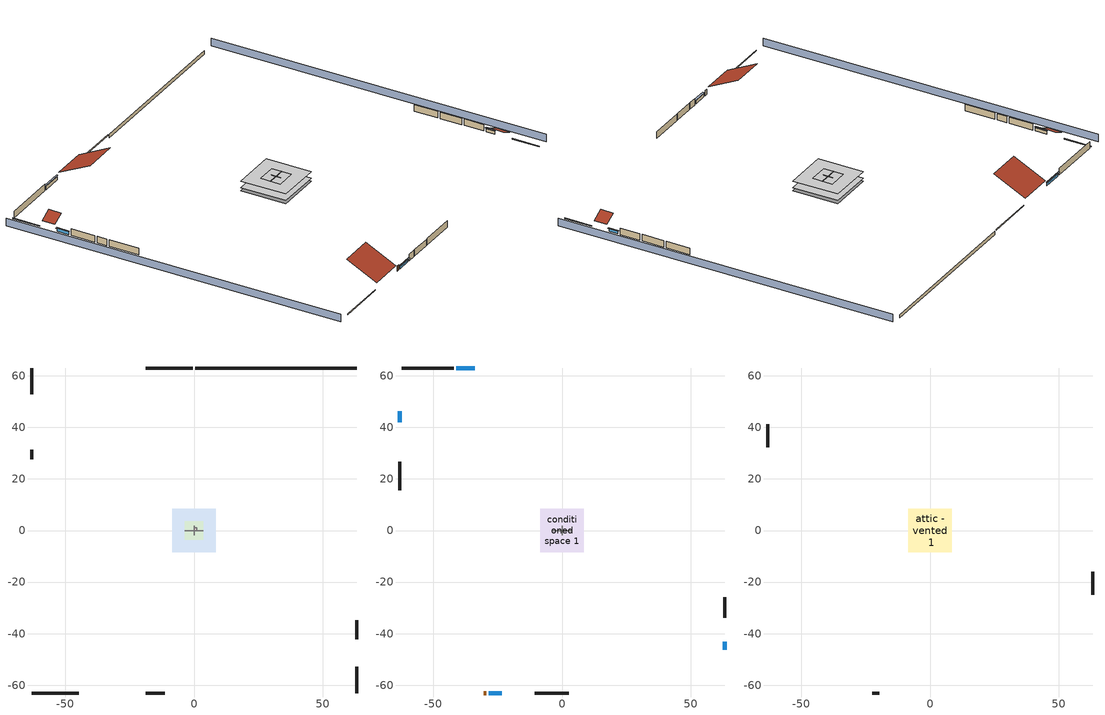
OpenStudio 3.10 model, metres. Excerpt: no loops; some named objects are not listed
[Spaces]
garage 1
 floor foundation (Slab1 construction): -3.66,-3.66 -3.66,3.66 3.66,3.66 3.66,-3.66 z0
 wall outside (Wall1 construction): 63,-42.11 63,-34.79 z0.3:2.74
 wall outside (Wall2 construction): -18.72,-63 -11.4,-63 z0.3:2.74
 wall outside (Wall12 construction): -63,31.32 -63,27.66 z0.3:2.74
 wall to conditioned space 1 (Wall5 construction Reversed): 3.66,0 -3.66,0 z0.3:2.74
 wall to conditioned space 1 (Wall6 construction Reversed): 0,1.83 0,-1.83 z0.3:2.74
crawlspace - unvented 1
 floor foundation (Slab2 construction): -8.42,-8.42 -8.42,8.42 8.42,8.42 8.42,-8.42 z-0.91
 wall outside (RimJoist1 construction): -0.51,63 -18.73,63 z0.3:0.61
 wall outside (RimJoist2 construction): 63,-63 63,-52.88 z0.3:0.61
 wall outside (RimJoist3 construction): -63,-63 -44.77,-63 z0.3:0.61
 wall outside (RimJoist4 construction): -63,63 -63,52.88 z0.3:0.61
 wall foundation (FoundationWall1 construction): 63,63 0.42,63 z-0.91:0.3
central ac and furnace airloop ret air space
 floor adiabatic (AdiabaticConst): 0,0 0,1 1,1 1,0 z0
 wall adiabatic (AdiabaticConst): 0,1 0,0 1,0 1,1 0,1 z0:1
 ceiling adiabatic (AdiabaticConst): 1,0 1,1 0,1 0,0 z1
conditioned space 1
 floor to crawlspace - unvented 1 (Floor2 construction): -8.42,-8.42 -8.42,8.42 8.42,8.42 8.42,-8.42 z0.3
 wall outside (Wall3 construction): -41.97,63 -62.07,63 z0.3:2.74
 wall outside (Wall4 construction): 63,-33.86 63,-25.81 z0.3:2.74
 wall outside (Wall7 construction): -10.47,-63 2.65,-63 z0.3:2.74
 wall outside (Wall8 construction): -63,26.73 -63,15.57 z0.3:2.74
 wall outside (AdiabaticWallConstruction): -33.77,63 -41.04,63 z0.3:1.49; 63,-46.29 63,-43.04 z0.3:1.37; -28.48,-63 -23.32,-63 z0.3:1.46; -63,46.29 -63,42.03 z0.3:1.43
 wall outside (AdiabaticWallConstruction 1): -30.32,-63 -29.4,-63 z0.3:2.34
 window (WindowConstruction): -33.77,63 -41.04,63 z0.3:1.49
 window (WindowConstruction 1): 63,-46.28 63,-43.04 z0.3:1.37
 window (WindowConstruction 2): -28.47,-63 -23.32,-63 z0.3:1.46
 window (WindowConstruction 3): -63,46.28 -63,42.03 z0.3:1.43
 door (Door): -30.32,-63 -29.4,-63 z0.3:2.34
attic - vented 1
 floor to garage 1 (Floor1 construction): -3.66,-3.66 -3.66,3.66 3.66,3.66 3.66,-3.66 z2.74
 floor to conditioned space 1 (Floor3 construction Reversed): -8.42,-8.42 -8.42,8.42 8.42,8.42 8.42,-8.42 z2.74
 wall outside (Wall9 construction): 63,-24.88 63,-16.03 z0.3:2.74
 wall outside (Wall10 construction): -63,41.1 -63,32.25 z0.3:2.74
 wall outside (Wall11 construction): -22.39,-63 -19.65,-63 z0.3:2.74
 roof outside (Roof1 construction): -32.84,63,2.74 -32.84,51.21,8.64 -19.66,51.21,8.64 -19.66,63,2.74
 roof outside (Roof2 construction): 63,-47.21,2.74 58.76,-47.21,4.86 58.76,-51.95,4.86 63,-51.95,2.74
 roof outside (Roof3 construction): -63,47.21,2.74 -58.76,47.21,4.86 -58.76,51.95,4.86 -63,51.95,2.74
 roof outside (Roof4 construction): -31.25,-63,2.74 -31.25,-51.73,8.38 -43.84,-51.73,8.38 -43.84,-63,2.74
shading: -67.57,63 -67.57,-63 / 67.57,-63 67.57,63 z0:2.74; -41.35,63 -33.46,63 -33.46,63.61 -41.35,63.61 z1.8; 63,-42.73 63,-46.59 63.61,-46.59 63.61,-42.73 z1.68; -23.01,-63 -28.78,-63 -28.78,-63.61 -23.01,-63.61 z1.77; -63,41.72 -63,46.59 -63.61,46.59 -63.61,41.72 z1.74
[Site]
Buffalo Niagara Intl Ap_NY: Latitude {deg}=42.93; Longitude {deg}=-78.73; Time Zone {hr}=-5; Elevation {m}=215; Terrain=Suburbs; Keep Site Location Information=Yes
[Site:GroundTemperature:Shallow]
4.30207, 2.29327, 2.1324, 3.08568, 6.91256, 10.7216, 14.0239, 16.1158, 16.2935, 14.5921, 11.374, 7.68183
[Site:WaterMainsTemperature]
Calculation Method=Schedule; Temperature Schedule=mains temperature schedule
[Building]
Building 1
[Material] Roughness=Rough
Name | Thickness {m} | Conductivity {W/m-K} | Density {kg/m3} | Specific Heat {J/kg-K} | Thermal Absorptance | Solar Absorptance | Visible Absorptance
asphalt or fiberglass shingles | 0.00635 | 0.162714 | 1121.4 | 1465.45 | 0.9 | 0.85 | 0.85
roof rigid ins | 0.00281632 | 0.029427 | 32.04 | 1214.23 | 0.9 | 0.7 | 0.7
osb sheathing 0.5 in. | 0.0127 | 0.115458 | 512.64 | 1214.23 | 0.9 | 0.6 | 0.6
vinyl siding | 0.009525 | 0.089435 | 177.822 | 1046.75 | 0.9 | 0.5 | 0.5
osb sheathing 0.5 in. 1 | 0.0127 | 0.115458 | 512.64 | 1214.23 | 0.9 | 0.7 | 0.7
wall stud and cavity | 0.1397 | 0.419005 | 139.0536 | 1170.24 | 0.9 | 0.6 | 0.6
wall rigid ins | 0.051816 | 0.029427 | 32.04 | 1214.23 | 0.9 | 0.7 | 0.7
wall stud and cavity 1 | 0.1397 | 0.230397 | 139.0536 | 1170.24 | 0.9 | 0.7 | 0.7
gypsum board | 0.0127 | 0.160291 | 801 | 837.4 | 0.9 | 0.6 | 0.6
wall rigid ins 1; wall rigid ins 2 | 0.051816 | 0.029427 | 32.04 | 1214.23
wall stud and cavity 2 | 0.1397 | 0.222524 | 139.0536 | 1170.24 | 0.9 | 0.7 | 0.7
rim joist stud and cavity | 0.0508 | 0.178289 | 50.32683 | 1063.81 | 0.9 | 0.6 | 0.6
ceiling stud and cavity | 0.1397 | 1.39189 | 65.682 | 1177.47 | 0.9 | 0.7 | 0.7
floor stud and cavity | 0.1397 | 0.923637 | 92.3553 | 1139.71 | 0.9 | 0.7 | 0.7
osb sheathing 0.75 in. | 0.01905 | 0.115458 | 512.64 | 1214.23 | 0.9 | 0.7 | 0.7
floor covering | 0.0127 | 0.0433444 | 54.468 | 1339.84 | 0.9 | 0.6 | 0.6
ceiling loosefill ins | 0.254 | 0.0480833 | 16.02 | 1046.75 | 0.9 | 0.7 | 0.7
ceiling stud and cavity 1 | 0.1397 | 0.104117 | 65.682 | 1177.47 | 0.9 | 0.7 | 0.7
concrete 4.0 in. | 0.1016 | 1.803125 | 2242.8 | 837.4 | 0.9 | 0.7 | 0.7
concrete 8.0 in. | 0.2032 | 1.803125 | 2242.8 | 837.4 | 0.9 | 0.7 | 0.7
soil 0.5 in. | 0.0127 | 1.9041 | 1842.3 | 418.7 | 0.9 | 0.7 | 0.7
wood siding; wood siding 1 | 0.0254 | 0.102417 | 544.68 | 1172.36
wall rigid ins 3 | 0.512978 | 0.029427 | 32.04 | 1214.23 | 0.9 | 0.7 | 0.7
wall stud and cavity 3 | 0.0889 | 0.380278 | 52.3479 | 1209.89 | 0.9 | 0.7 | 0.7
door material | 0.04445 | 0.0612267 | 512.64 | 1214.23 | 0.9 | 0.7 | 0.7
wall stud and cavity 4 | 0.0889 | 0.391764 | 83.0341 | 1211.67 | 0.9 | 0.7 | 0.7
furniture material conditioned space 1; furniture material garage 1 | 0.1524 | 0.115458 | 640.8 | 1214.23 | 0.9 | 0.6 | 0.6
[Construction]
Roof1 construction; Roof2 construction; Roof3 construction; Roof4 construction: asphalt or fiberglass shingles, roof rigid ins, osb sheathing 0.5 in.
Wall1 construction; Wall2 construction; Wall9 construction; Wall10 construction; Wall11 construction; Wall12 construction: vinyl siding, osb sheathing 0.5 in. 1, wall stud and cavity
Wall3 construction; Wall4 construction: vinyl siding, wall rigid ins, osb sheathing 0.5 in. 1, wall stud and cavity 1, gypsum board
Wall5 construction Reversed: gypsum board, wall stud and cavity 2, osb sheathing 0.5 in. 1, wall rigid ins 1
Wall6 construction Reversed: gypsum board, wall stud and cavity 2, osb sheathing 0.5 in. 1, wall rigid ins 2
Wall7 construction; Wall8 construction: vinyl siding, wall rigid ins 2, osb sheathing 0.5 in. 1, wall stud and cavity 1, gypsum board
RimJoist1 construction; RimJoist2 construction; RimJoist3 construction; RimJoist4 construction: vinyl siding, rim joist stud and cavity
Floor1 construction: ceiling stud and cavity
Floor2 construction: floor stud and cavity, osb sheathing 0.75 in., floor covering
Floor3 construction Reversed: gypsum board, ceiling stud and cavity 1, ceiling loosefill ins
Slab1 construction: concrete 4.0 in.
FoundationWall1 construction: concrete 8.0 in.
Slab2 construction: soil 0.5 in.
WindowConstruction; WindowConstruction 1; WindowConstruction 2; WindowConstruction 3: WindowMaterial
AdiabaticWallConstruction: wood siding, wall rigid ins 3, wall stud and cavity 3, gypsum board
Door: door material
AdiabaticWallConstruction 1: wood siding 1, wall rigid ins 3, wall stud and cavity 3, gypsum board
PartitionWallConstruction: gypsum board, wall stud and cavity 4, gypsum board
furniture construction conditioned space 1: furniture material conditioned space 1
furniture construction garage 1: furniture material garage 1
AdiabaticConst: Adiabatic
[WindowMaterial:SimpleGlazingSystem]
WindowMaterial: U-Factor {W/m2-K}=1.93052; Solar Heat Gain Coefficient=0.49
[Material:NoMass]
Adiabatic: Roughness=Rough; Thermal Resistance {m2-K/W}=176.1
[ThermalZone] Multiplier=1; Use Ideal Air Loads=No
Name | Volume {m3} | Thermostat
conditioned space | 692.064 | conditioned space temperature setpoint
attic - vented | 461.797
garage | 130.484
crawlspace - unvented | 346.032
central ac and furnace airloop ret air zone | 1
[Sizing:Zone] Zone Cooling Design Supply Air Temperature Input Method=SupplyAirTemperature; Zone Cooling Design Supply Air Temperature {C}=14; Zone Cooling Design Supply Air Temperature Difference {deltaC}=11.11; Zone Heating Design Supply Air Temperature Input Method=SupplyAirTemperature; Zone Heating Design Supply Air Temperature {C}=40; Zone Heating Design Supply Air Temperature Difference {deltaC}=11.11; Zone Cooling Design Supply Air Humidity Ratio {kg-H2O/kg-air}=0.0085; Zone Heating Design Supply Air Humidity Ratio {kg-H2O/kg-air}=0.008; Cooling Design Air Flow Method=DesignDay; Heating Design Air Flow Method=DesignDay; Account for Dedicated Outdoor Air System=No; Dedicated Outdoor Air System Control Strategy=NeutralSupplyAir; Dedicated Outdoor Air Low Setpoint Temperature for Design {C}=autosize; Dedicated Outdoor Air High Setpoint Temperature for Design {C}=autosize; Zone Load Sizing Method=Sensible Load Only No Latent Load; Zone Latent Cooling Design Supply Air Humidity Ratio Input Method=HumidityRatioDifference; Zone Cooling Design Supply Air Humidity Ratio Difference {kgWater/kgDryAir}=0.005; Zone Latent Heating Design Supply Air Humidity Ratio Input Method=HumidityRatioDifference; Zone Humidification Design Supply Air Humidity Ratio Difference {kgWater/kgDryAir}=0.005; Sizing Option=Coincident
attic - vented; garage; crawlspace - unvented; central ac and furnace airloop ret air zone
[Space]
Name | Thermal Zone | Volume {m3}
conditioned space 1 | conditioned space | 692.064
attic - vented 1 | attic - vented | 461.797
garage 1 | garage | 130.484
crawlspace - unvented 1 | crawlspace - unvented | 346.032
central ac and furnace airloop ret air space | central ac and furnace airloop ret air zone
[ThermostatSetpoint:DualSetpoint]
conditioned space temperature setpoint: Heating Setpoint Temperature Schedule=heating setpoint; Cooling Setpoint Temperature Schedule=cooling setpoint; Temperature Difference Between Cutout And Setpoint {deltaC}=0
[Foundation:Kiva] Wall Depth Below Slab {m}=0.2032
Name | Initial Indoor Air Temperature {C} | Wall Height Above Grade {m}
Foundation Kiva 1 | 2.71017 | 0.1016
Foundation Kiva 2 | -0.0991331 | 0.3048
[Foundation:Kiva:Settings]
Soil Conductivity {W/m-K}=1.9041; Soil Density {kg/m3}=1842.3; Soil Specific Heat {J/kg-K}=418.7; Ground Solar Absorptivity=0.9; Ground Thermal Absorptivity=0.9; Ground Surface Roughness {m}=0.03; Far-Field Width {m}=40; Deep-Ground Boundary Condition=ZeroFlux; Deep-Ground Depth {m}=40; Minimum Cell Dimension {m}=0.2; Maximum Cell Growth Coefficient=3; Simulation Timestep=Timestep
[SurfaceProperty:ExposedFoundationPerimeter] Exposed Perimeter Calculation Method=TotalExposedPerimeter
Name | Total Exposed Perimeter {m}
Slab1 | 18.288
Slab2 | 62.57544
[SurfaceProperty:IncidentSolarMultiplier] Incident Solar Multiplier=1; Incident Solar Multiplier Schedule=trans schedule winter=0.85 summer=0.7
Window1; Window2; Window3; Window4
[InternalMass:Definition] Design Level Calculation Method=SurfaceArea
Name | Construction | Surface Area {m2}
partition wall mass | PartitionWallConstruction | 283.819
furniture mass conditioned space 1 | furniture construction conditioned space 1 | 113.528
furniture mass garage 1 | furniture construction garage 1 | 5.35122
[InternalMass] Multiplier=1
Name | Internal Mass Definition | Space or SpaceType
partition wall mass | partition wall mass | conditioned space 1
furniture mass conditioned space 1 | furniture mass conditioned space 1 | conditioned space 1
furniture mass garage 1 | furniture mass garage 1 | garage 1
[Fan:SystemModel]
central ac and furnace supply fan: Availability Schedule=Always On Discrete; Design Maximum Air Flow Rate {m3/s}=0.86036; Speed Control Method=Discrete; Electric Power Minimum Flow Rate Fraction=0.2; Design Pressure Rise {Pa}=500; Motor Efficiency=1; Motor In Air Stream Fraction=1; Design Electric Power Consumption {W}=autosize; Design Power Sizing Method=PowerPerFlow; Electric Power Per Unit Flow Rate {W/(m3/s)}=1059.44; Electric Power Per Unit Flow Rate Per Unit Pressure {W-s/m3-Pa}=1.66667; Fan Total Efficiency=0.7; Motor Loss Radiative Fraction=0; Speed Flow Fraction 1=0.35985; Speed Electric Power Fraction 1=0.29074; Speed Flow Fraction 2=1; Speed Electric Power Fraction 2=1
[EnergyManagementSystem:Sensor]
Name | Output Variable or Output Meter Index Key | Output Variable or Output Meter
central_ac_and_furnace_supply_fan_s; central_ac_and_furnace_supply_fan_s_1 | central ac and furnace supply fan | Fan Electricity Energy
fridge_tin_s_1 | garage | Zone Mean Air Temperature
out_pb_s |  | Site Outdoor Air Barometric Pressure
out_wt_s |  | Site Outdoor Air Humidity Ratio
site_vw_s |  | Site Wind Speed
cool_season | cooling season schedule | Schedule Value
central_ac_and_furnace_airloop_Fan_RTF_s | central ac and furnace supply fan | Fan Runtime Fraction Speed 1
central_ac_and_furnace_airloop_Fan_RTF_s_1 | central ac and furnace supply fan | Fan Runtime Fraction Speed 2
central_ac_and_furnace_airloop_AH_MFR_s | Node 9 | System Node Mass Flow Rate
central_ac_and_furnace_airloop_AH_VFR_s | Node 9 | System Node Current Density Volume Flow Rate
central_ac_and_furnace_airloop_AH_Tout_s | Node 9 | System Node Temperature
central_ac_and_furnace_airloop_AH_Wout_s | Node 9 | System Node Humidity Ratio
central_ac_and_furnace_airloop_RA_T_s | Node 12 | System Node Temperature
central_ac_and_furnace_airloop_Ra_W_s | Node 12 | System Node Humidity Ratio
central_ac_and_furnace_airloop_0_DZ_T_s | crawlspace - unvented | Zone Air Temperature
central_ac_and_furnace_airloop_0_DZ_W_s | crawlspace - unvented | Zone Mean Air Humidity Ratio
natural_vent_s | natural vent schedule | Schedule Value
htg_sp_s | heating setpoint | Schedule Value
clg_sp_s | cooling setpoint | Schedule Value
mech_vent_range_fan_0_sch_s | mech vent range fan 0 schedule | Schedule Value
mech_vent_bath_fan_0_sch_s | mech vent bath fan 0 schedule | Schedule Value
clothes_dryer_exhaust_0_sch_s | clothes_dryer | Schedule Value
htg_load_cond |  | Heating:EnergyTransfer:Zone:CONDITIONED SPACE
clg_load_cond |  | Cooling:EnergyTransfer:Zone:CONDITIONED SPACE
htg_load_duct |  | Heating:EnergyTransfer:Zone:CENTRAL AC AND FURNACE AIRLOOP RET AIR ZONE
clg_load_duct |  | Cooling:EnergyTransfer:Zone:CENTRAL AC AND FURNACE AIRLOOP RET AIR ZONE
[EnergyManagementSystem:Program]
central_ac_and_furnace_supply_fan_disaggregate_program: Set central_ac_and_furnace_supply_fan_clg = 0; If central_ac_and_furnace_clg_coil_s > 0; Set central_ac_and_furnace_supply_fan_clg = central_ac_and_furnace_supply_fan_s; EndIf
central_ac_and_furnace_supply_fan_disaggregate_program_1: Set central_ac_and_furnace_supply_fan_primary_htg = 0; If central_ac_and_furnace_htg_coil_s > 0; Set central_ac_and_furnace_supply_fan_primary_htg = central_ac_and_furnace_supply_fan_s_1; EndIf
water_heater_EC_adj: If WarmupFlag == 0; Set dhw_e_cons = water_heater_energy + water_heater_on_cycle_parasitic + water_heater_off_cycle_parasitic; Set water_heater_ec_adj_act = 0.0 * dhw_e_cons / 1; EndIf
fridge_schedule_program: Set Tin = fridge_tin_s*(9.0/5.0)+32.0; Set fridge_schedule_act = 0; If (Hour == 0); Set fridge_schedule_act = (-0.487+0.019*Tin); ElseIf (Hour == 1); Set fridge_schedule_act = (-0.34+0.016*Tin); ElseIf (Hour == 2); Set fridge_schedule_act = (-0.37+0.017*Tin); ElseIf (Hour == 3); Set fridge_schedule_act = (-0.361+0.016*Tin); ElseIf (Hour == 4); Set fridge_schedule_act = (-0.515+0.018*Tin); ElseIf (Hour == 5); Set fridge_schedule_act = (-0.684+0.021*Tin); ElseIf (Hour == 6); Set fridge_schedule_act = (-0.471+0.019*Tin); ElseIf (Hour == 7); Set fridge_schedule_act = (-0.159+0.015*Tin); ElseIf (Hour == 8); Set fridge_schedule_act = (-0.079+0.015*Tin); ElseIf (Hour == 9); Set fridge_schedule_act = (-0.417+0.019*Tin); ElseIf (Hour == 10); Set fridge_schedule_act = (-0.411+0.018*Tin); ElseIf (Hour == 11); Set fridge_schedule_act = (-0.386+0.018*Tin); ElseIf (Hour == 12); Set fridge_schedule_act = (-0.24+0.016*Tin); ElseIf (Hour == 13); Set fridge_schedule_act = (-0.314+0.017*Tin); ElseIf (Hour == 14); Set fridge_schedule_act = (-0.16+0.015*Tin); ElseIf (Hour == 15); Set fridge_schedule_act = (-0.121+0.015*Tin); ElseIf (Hour == 16); Set fridge_schedule_act = (-0.469+0.02*Tin); ElseIf (Hour == 17); Set fridge_schedule_act = (-0.412+0.02*Tin); ElseIf (Hour == 18); Set fridge_schedule_act = (-0.091+0.017*Tin); ElseIf (Hour == 19); Set fridge_schedule_act = (0.077+0.014*Tin); ElseIf (Hour == 20); Set fridge_schedule_act = (-0.118+0.016*Tin); ElseIf (Hour == 21); Set fridge_schedule_act = (-0.247+0.017*Tin); ElseIf (Hour == 22); Set fridge_schedule_act = (-0.445+0.019*Tin); ElseIf (Hour == 23); Set fridge_schedule_act = (-0.544+0.02*Tin); EndIf
fridge_schedule_1_program: Set Tin = fridge_tin_s_1*(9.0/5.0)+32.0; Set fridge_schedule_1_act = 0; If (Hour == 0); Set fridge_schedule_1_act = (-0.487+0.019*Tin); ElseIf (Hour == 1); Set fridge_schedule_1_act = (-0.34+0.016*Tin); ElseIf (Hour == 2); Set fridge_schedule_1_act = (-0.37+0.017*Tin); ElseIf (Hour == 3); Set fridge_schedule_1_act = (-0.361+0.016*Tin); ElseIf (Hour == 4); Set fridge_schedule_1_act = (-0.515+0.018*Tin); ElseIf (Hour == 5); Set fridge_schedule_1_act = (-0.684+0.021*Tin); ElseIf (Hour == 6); Set fridge_schedule_1_act = (-0.471+0.019*Tin); ElseIf (Hour == 7); Set fridge_schedule_1_act = (-0.159+0.015*Tin); ElseIf (Hour == 8); Set fridge_schedule_1_act = (-0.079+0.015*Tin); ElseIf (Hour == 9); Set fridge_schedule_1_act = (-0.417+0.019*Tin); ElseIf (Hour == 10); Set fridge_schedule_1_act = (-0.411+0.018*Tin); ElseIf (Hour == 11); Set fridge_schedule_1_act = (-0.386+0.018*Tin); ElseIf (Hour == 12); Set fridge_schedule_1_act = (-0.24+0.016*Tin); ElseIf (Hour == 13); Set fridge_schedule_1_act = (-0.314+0.017*Tin); ElseIf (Hour == 14); Set fridge_schedule_1_act = (-0.16+0.015*Tin); ElseIf (Hour == 15); Set fridge_schedule_1_act = (-0.121+0.015*Tin); ElseIf (Hour == 16); Set fridge_schedule_1_act = (-0.469+0.02*Tin); ElseIf (Hour == 17); Set fridge_schedule_1_act = (-0.412+0.02*Tin); ElseIf (Hour == 18); Set fridge_schedule_1_act = (-0.091+0.017*Tin); ElseIf (Hour == 19); Set fridge_schedule_1_act = (-0.077+0.014*Tin); ElseIf (Hour == 20); Set fridge_schedule_1_act = (-0.118+0.016*Tin); ElseIf (Hour == 21); Set fridge_schedule_1_act = (-0.247+0.017*Tin); ElseIf (Hour == 22); Set fridge_schedule_1_act = (-0.445+0.019*Tin); ElseIf (Hour == 23); Set fridge_schedule_1_act = (-0.544+0.02*Tin); EndIf
central_ac_and_furnace_airloop_0_duct_program: Set central_ac_and_furnace_airloop_AH_MFR = central_ac_and_furnace_airloop_AH_MFR_s; Set central_ac_and_furnace_airloop_Fan_RTF = 0; Set central_ac_and_furnace_airloop_Fan_RTF = central_ac_and_furnace_airloop_Fan_RTF + central_ac_and_furnace_airloop_Fan_RTF_s; Set central_ac_and_furnace_airloop_Fan_RTF = central_ac_and_furnace_airloop_Fan_RTF + central_ac_and_furnace_airloop_Fan_RTF_s_1; Set central_ac_and_furnace_airloop_AH_VFR = central_ac_and_furnace_airloop_AH_VFR_s; Set central_ac_and_furnace_airloop_AH_Tout = central_ac_and_furnace_airloop_AH_Tout_s; Set central_ac_and_furnace_airloop_AH_Wout = central_ac_and_furnace_airloop_AH_Wout_s; Set central_ac_and_furnace_airloop_RA_T = central_ac_and_furnace_airloop_RA_T_s; Set central_ac_and_furnace_airloop_Ra_W = central_ac_and_furnace_airloop_Ra_W_s; Set central_ac_and_furnace_airloop_0_DZ_T = central_ac_and_furnace_airloop_0_DZ_T_s; Set central_ac_and_furnace_airloop_0_DZ_W = central_ac_and_furnace_airloop_0_DZ_W_s; Run central_ac_and_furnace_airloop_0_duct_subroutine; Set central_ac_and_furnace_airloop_0_SupSensLkToCond_act = central_ac_and_furnace_airloop_0_SupSensLkToCond; Set central_ac_and_furnace_airloop_0_SupLatLkToCond_act = central_ac_and_furnace_airloop_0_SupLatLkToCond; Set central_ac_and_furnace_airloop_0_SupCondToLv_act = central_ac_and_furnace_airloop_0_SupCondToLv; Set central_ac_and_furnace_airloop_0_RetSensLkToRP_act = central_ac_and_furnace_airloop_0_RetSensLkToRP; Set central_ac_and_furnace_airloop_0_RetLatLkToRP_act = central_ac_and_furnace_airloop_0_RetLatLkToRP; Set central_ac_and_furnace_airloop_0_RetCondToRP_act = central_ac_and_furnace_airloop_0_RetCondToRP; Set central_ac_and_furnace_airloop_0_RetCondToDZ_act = central_ac_and_furnace_airloop_0_RetCondToDZ; Set central_ac_and_furnace_airloop_0_SupCondToDZ_act = central_ac_and_furnace_airloop_0_SupCondToDZ; Set central_ac_and_furnace_airloop_0_SupSensLkToDZ_act = central_ac_and_furnace_airloop_0_SupSensLkToDZ; Set central_ac_and_furnace_airloop_0_SupLatLkToDZ_act = central_ac_and_furnace_airloop_0_SupLatLkToDZ; Set central_ac_and_furnace_airloop_0_ZoneMixDZToCond_mix_act = central_ac_and_furnace_airloop_0_ZoneMixDZToCond; Set central_ac_and_furnace_airloop_0_ZoneMixCondToDZ_mix_act = central_ac_and_furnace_airloop_0_ZoneMixCondToDZ
natural_vent_program: Set Tin = tin_s; Set Tout = tout_s; Set Wout = out_wt_s; Set Pbar = out_pb_s; Set Phiout = (@RhFnTdbWPb Tout Wout Pbar); Set MaxHR = 0.0115; Set Tnvsp = (htg_sp_s + clg_sp_s) / 2; Set NVavail = natural_vent_s; Set ClgSsnAvail = cool_season; Set Qnv = 0; Set Qwhf = 0; Set whole_house_fan_mix_act = 0; Set whole_house_fan_act = 0; If ((Wout < MaxHR) && (Tin > Tout) && (Tin > Tnvsp) && (ClgSsnAvail > 0)); Set WHF_Flow = 0; Set Adj = (Tin-Tnvsp)/(Tin-Tout); Set Adj = (@Min Adj 1); Set Adj = (@Max Adj 0); If (WHF_Flow > 0); Set Qwhf = WHF_Flow*Adj; Set whole_house_fan_mix_act = WHF_Flow*Adj; Set WHF_W = 0; Set whole_house_fan_act = WHF_W*Adj; ElseIf (NVavail > 0); Set NVArea = 9202.306240512002; Set Cs = 8.968567957270247e-05; Set Cw = 6.531778328561744e-05; Set Tdiff = Tin-Tout; Set dT = (@Abs Tdiff); Set Vwind = site_vw_s; Set SGNV = NVArea*Adj*((((Cs*dT)+(Cw*(Vwind^2)))^0.5)/1000); Set MaxNV = 3.844798503936001; Set Qnv = (@Min SGNV MaxNV); EndIf; EndIf; Set natural_vent_flow_act = Qnv; Set whole_house_fan_flow_act = Qwhf; Set natural_vent_program_Qnv = Qnv; Set natural_vent_program_Qwhf = Qwhf
crawlspace_unvented_1_duct_leakage_imbalance_infil_program: Set Qducts = 0; Set Qducts = Qducts - central_ac_and_furnace_airloop_0_DuctImbalLkSupFanEquivDZ; Set Qducts = Qducts + central_ac_and_furnace_airloop_0_DuctImbalLkExhFanEquivDZ; Set crawlspace_unvented_1_duct_leakage_imbalance_infil_flow_act = (@Abs(Qducts))
unmet_hours_program: Set htg_unmet_hours = 0; Set clg_unmet_hours = 0; Set unit_htg_unmet_hours = 0; If ((DayOfYear >= 1) && (DayOfYear <= 365)); Set unit_htg_unmet_hours = unit_htg_unmet_hours + conditioned_space_htg_unmet_s; If unit_htg_unmet_hours > htg_unmet_hours; Set htg_unmet_hours = unit_htg_unmet_hours; EndIf; EndIf; Set unit_clg_unmet_hours = 0; If ((DayOfYear >= 1) && (DayOfYear <= 365)); Set unit_clg_unmet_hours = unit_clg_unmet_hours + conditioned_space_clg_unmet_s; If unit_clg_unmet_hours > clg_unmet_hours; Set clg_unmet_hours = unit_clg_unmet_hours; EndIf; EndIf
total_loads_program: Set loads_htg_tot = 0; Set loads_clg_tot = 0; If htg_load_cond > 0; Set loads_htg_tot = loads_htg_tot + (htg_load_cond - clg_load_cond) * 1.0; Set loads_htg_tot = loads_htg_tot + (htg_load_duct - clg_load_duct) * 1.0; EndIf; Set loads_htg_tot = (@Max loads_htg_tot 0); If clg_load_cond > 0; Set loads_clg_tot = loads_clg_tot + (clg_load_cond - htg_load_cond) * 0.6; Set loads_clg_tot = loads_clg_tot + (clg_load_duct - htg_load_duct) * 0.6; EndIf; Set loads_clg_tot = (@Max loads_clg_tot 0)
[ElectricEquipment:Definition] Design Level Calculation Method=EquipmentLevel
Name | Design Level {W} | Fraction Latent | Fraction Radiant | Fraction Lost
ceiling fan | 14.8799 | 0 | 0.558 | 0
clothes washer | 232.27 | 0.03 | 0.162 | 0.7
clothes dryer | 4552.04 | 0.015 | 0.081 | 0.85
dishwasher | 458.775 | 0.3 | 0.18 | 0.4
fridge | 54.7945 | 0 | 0.6 | 0
fridge 2 | 75.2009 | 0 | 0.6 | 0
freezer | 178.087 | 0 | 0.6 | 0
cooking range | 119.261 | 0.16 | 0.384 | 0.2
misc tv | 434.189 | 0 | 0.6 | 0
misc plug loads | 398.856 | 0.021 | 0.558 | 0.049
whole house fan; mech vent house fan | 0 | 0 | 0 | 1
mech vent house fan cfis | 0 | 0 | 0 | 0
mech vent range fan 0; mech vent bath fan 0 | 30 | 0 | 0 | 1
[ElectricEquipment]
Name | Electric Equipment Definition | Space or SpaceType | Schedule
ceiling fan | ceiling fan | conditioned space 1 | ceiling_fan
clothes washer | clothes washer | conditioned space 1 | clothes_washer
clothes dryer | clothes dryer | conditioned space 1 | clothes_dryer
dishwasher | dishwasher | conditioned space 1 | dishwasher
fridge | fridge | conditioned space 1 | fridge schedule
fridge 1 | fridge 2 | garage 1 | fridge schedule 1
freezer | freezer | garage 1 | freezer schedule
cooking range | cooking range | conditioned space 1 | cooking_range
misc tv | misc tv | conditioned space 1 | plug_loads_tv
misc plug loads | misc plug loads | conditioned space 1 | plug_loads_other
whole house fan | whole house fan | conditioned space 1 | Always On Discrete
mech vent house fan | mech vent house fan | conditioned space 1 | mech vent house fan schedule
mech vent house fan cfis | mech vent house fan cfis | conditioned space 1 | mech vent house fan cfis schedule
mech vent range fan 0 | mech vent range fan 0 | conditioned space 1 | mech vent range fan 0 schedule
mech vent bath fan 0 | mech vent bath fan 0 | conditioned space 1 | mech vent bath fan 0 schedule
[OtherEquipment:Definition] Design Level Calculation Method=EquipmentLevel
Name | Design Level {W} | Fraction Latent | Fraction Radiant | Fraction Lost
water heater energy adjustment1 | 0.01 | 0 | 0 | 1
clothes dryer 2 | 0 | 0.015 | 0.081 | 0.85
cooking range 2 | 3495.21 | 0.16 | 0.384 | 0.2
general water use sensible | -43.4886 | 0 | 0.6 | 0
general water use latent | 44.1266 | 1 | 0 | 0
central ac and furnace airloop_0 SupSensLkToCond; central ac and furnace airloop_0 SupCondToLv; central ac and furnace airloop_0 RetCondToRP; central ac and furnace airloop_0 RetSensLkToRP; central ac and furnace airloop_0 SupCondToDZ; central ac and furnace airloop_0 RetCondToDZ; central ac and furnace airloop_0 SupSensLkToDZ; mech vent house fan sensible load | 0 | 0 | 0 | 0
central ac and furnace airloop_0 SupLatLkToCond; central ac and furnace airloop_0 RetLatLkToRP; central ac and furnace airloop_0 SupLatLkToDZ; mech vent house fan latent load | 0 | 1 | 0 | 0
[OtherEquipment]
Name | Other Equipment Definition | Space or SpaceType | Schedule | Fuel Type
water heater energy adjustment1 | water heater energy adjustment1 | conditioned space 1 | Always On Discrete | NaturalGas
clothes dryer 1 | clothes dryer 2 | conditioned space 1 | clothes_dryer | Electricity
cooking range 1 | cooking range 2 | conditioned space 1 | cooking_range | NaturalGas
general water use sensible | general water use sensible | conditioned space 1 | general water use schedule
general water use latent | general water use latent | conditioned space 1 | general water use schedule
central ac and furnace airloop_0 SupSensLkToCond | central ac and furnace airloop_0 SupSensLkToCond | conditioned space 1 | Always On Discrete
central ac and furnace airloop_0 SupLatLkToCond | central ac and furnace airloop_0 SupLatLkToCond | conditioned space 1 | Always On Discrete
central ac and furnace airloop_0 SupCondToLv | central ac and furnace airloop_0 SupCondToLv | conditioned space 1 | Always On Discrete
central ac and furnace airloop_0 RetCondToRP | central ac and furnace airloop_0 RetCondToRP | central ac and furnace airloop ret air space | Always On Discrete
central ac and furnace airloop_0 RetSensLkToRP | central ac and furnace airloop_0 RetSensLkToRP | central ac and furnace airloop ret air space | Always On Discrete
central ac and furnace airloop_0 RetLatLkToRP | central ac and furnace airloop_0 RetLatLkToRP | central ac and furnace airloop ret air space | Always On Discrete
central ac and furnace airloop_0 SupCondToDZ | central ac and furnace airloop_0 SupCondToDZ | crawlspace - unvented 1 | Always On Discrete
central ac and furnace airloop_0 RetCondToDZ | central ac and furnace airloop_0 RetCondToDZ | crawlspace - unvented 1 | Always On Discrete
central ac and furnace airloop_0 SupSensLkToDZ | central ac and furnace airloop_0 SupSensLkToDZ | crawlspace - unvented 1 | Always On Discrete
central ac and furnace airloop_0 SupLatLkToDZ | central ac and furnace airloop_0 SupLatLkToDZ | crawlspace - unvented 1 | Always On Discrete
mech vent house fan sensible load | mech vent house fan sensible load | conditioned space 1 | Always On Discrete
mech vent house fan latent load | mech vent house fan latent load | conditioned space 1 | Always On Discrete
[EnergyManagementSystem:Actuator]
Name | Actuated Component | Actuated Component Type | Actuated Component Control Type | Zone or Space
water_heater_ec_adj_act | water heater energy adjustment1 | OtherEquipment | Power Level | conditioned space 1
central_ac_and_furnace_airloop_0_SupSensLkToCond_act | central ac and furnace airloop_0 SupSensLkToCond | OtherEquipment | Power Level | conditioned space 1
central_ac_and_furnace_airloop_0_SupLatLkToCond_act | central ac and furnace airloop_0 SupLatLkToCond | OtherEquipment | Power Level | conditioned space 1
central_ac_and_furnace_airloop_0_SupCondToLv_act | central ac and furnace airloop_0 SupCondToLv | OtherEquipment | Power Level | conditioned space 1
central_ac_and_furnace_airloop_0_RetCondToRP_act | central ac and furnace airloop_0 RetCondToRP | OtherEquipment | Power Level | central ac and furnace airloop ret air space
central_ac_and_furnace_airloop_0_RetSensLkToRP_act | central ac and furnace airloop_0 RetSensLkToRP | OtherEquipment | Power Level | central ac and furnace airloop ret air space
central_ac_and_furnace_airloop_0_RetLatLkToRP_act | central ac and furnace airloop_0 RetLatLkToRP | OtherEquipment | Power Level | central ac and furnace airloop ret air space
central_ac_and_furnace_airloop_0_SupCondToDZ_act | central ac and furnace airloop_0 SupCondToDZ | OtherEquipment | Power Level | crawlspace - unvented 1
central_ac_and_furnace_airloop_0_RetCondToDZ_act | central ac and furnace airloop_0 RetCondToDZ | OtherEquipment | Power Level | crawlspace - unvented 1
central_ac_and_furnace_airloop_0_SupSensLkToDZ_act | central ac and furnace airloop_0 SupSensLkToDZ | OtherEquipment | Power Level | crawlspace - unvented 1
central_ac_and_furnace_airloop_0_SupLatLkToDZ_act | central ac and furnace airloop_0 SupLatLkToDZ | OtherEquipment | Power Level | crawlspace - unvented 1
whole_house_fan_act | whole house fan | ElectricEquipment | Electricity Rate | conditioned space 1
mech_vent_house_fan_cfis_act | mech vent house fan cfis | ElectricEquipment | Electricity Rate | conditioned space 1
mech_vent_house_fan_sensible_load_act | mech vent house fan sensible load | OtherEquipment | Power Level | conditioned space 1
mech_vent_house_fan_latent_load_act | mech vent house fan latent load | OtherEquipment | Power Level | conditioned space 1
[WaterUse:Equipment:Definition]
Name | Peak Flow Rate {m3/s}
clothes washer | 1.29737e-06
dishwasher | 3.23302e-06
[Lights:Definition] Design Level Calculation Method=LightingLevel; Fraction Radiant=0.6; Fraction Visible=0.2; Return Air Fraction=0
Name | Lighting Level {W}
interior lighting | 1452.25
garage lighting | 46.6879
[Lights] Fraction Replaceable=1
Name | Lights Definition | Space or SpaceType | Schedule
interior lighting | interior lighting | conditioned space 1 | lighting_interior
garage lighting | garage lighting | garage 1 | lighting_garage
[Exterior:Lights:Definition]
exterior lighting: Design Level {W}=58.1671
[Exterior:Lights]
exterior lighting: Exterior Lights Definition=exterior lighting; Schedule=exterior lighting schedule
[People:Definition]
occupants: Number of People Calculation Method=People; Number of People {people}=2; Fraction Radiant=0.314171; Sensible Heat Fraction=0.56303; Carbon Dioxide Generation Rate {m3/s-W}=0; Enable ASHRAE 55 Comfort Warnings=No; Mean Radiant Temperature Calculation Type=EnclosureAveraged
[People]
occupants: People Definition=occupants; Space or SpaceType=conditioned space 1; Number of People Schedule=occupants; Activity Level Schedule=occupants activity schedule; Multiplier=1
[ZoneMixing] Schedule=Always On Continuous; Design Flow Rate Calculation Method=Flow/Zone; Design Flow Rate {m3/s}=0
Name | Zone or Space | Source Zone or Space
central ac and furnace airloop_0 ZoneMixDZToCond mix | conditioned space | crawlspace - unvented
central ac and furnace airloop_0 ZoneMixCondToDZ mix | crawlspace - unvented | conditioned space
whole house fan mix | attic - vented | conditioned space
[SpaceInfiltration:DesignFlowRate] Schedule=Always On Discrete; Density Basis=Outdoor
Name | Space or SpaceType | Design Flow Rate Calculation Method | Design Flow Rate {m3/s} | Air Changes per Hour {1/hr} | Constant Term Coefficient | Temperature Term Coefficient | Velocity Term Coefficient | Velocity Squared Term Coefficient
natural vent flow; whole house fan flow; infil flow | conditioned space 1 | Flow/Space | 0
infil crawlspace - unvented 1 | crawlspace - unvented 1 | AirChanges/Hour |  | 0.1 | 1 | 0 | 0 | 0
crawlspace_unvented 1 duct leakage imbalance infil flow | crawlspace - unvented 1 | Flow/Space | 0
[SpaceInfiltration:EffectiveLeakageArea] Schedule=Always On Discrete
Name | Space or SpaceType | Effective Air Leakage Area {cm2} | Stack Coefficient | Wind Coefficient
infil garage 1 | garage 1 | 163.102 | 0.000129147 | 4.64657e-05
infil attic - vented 1 | attic - vented 1 | 11243.2 | 0.000285586 | 4.09617e-05
[Schedule:Ruleset]
Name | Default Day Schedule
heating setpoint | heating setpoint default day
cooling setpoint | cooling setpoint default day
trans schedule winter=0.85 summer=0.7 | trans schedule winter=0.85 summer=0.7 default day
freezer schedule | freezer schedule default day
exterior lighting schedule | exterior lighting schedule default day
general water use schedule | general water use schedule default day
mech vent range fan 0 schedule | mech vent range fan 0 schedule default day
mech vent bath fan 0 schedule | mech vent bath fan 0 schedule default day
[Schedule:Day]
heating setpoint default day; cooling setpoint default day; trans schedule winter=0.85 summer=0.7 default day; freezer schedule default day; exterior lighting schedule default day; general water use schedule default day; mech vent range fan 0 schedule default day; mech vent bath fan 0 schedule default day: 24, 0, 0
heating setpoint day; cooling setpoint day: 3, 0, 18.6111, 18, 0, 21.1111, 24, 0, 18.6111
trans schedule winter=0.85 summer=0.7 day; trans schedule winter=0.85 summer=0.7 day 2: 24, 0, 0.85
trans schedule winter=0.85 summer=0.7 day 1: 24, 0, 0.7
freezer schedule day; freezer schedule day 6: 1, 0, 0.610949, 2, 0, 0.595675, 3, 0, 0.580401, 4, 0, 0.565128, 6, 0, 0.549854, 7, 0, 0.580401, 8, 0, 0.610949, 10, 0, 0.626223, 12, 0, 0.610949, 15, 0, 0.641496, 16, 0, 0.626223, 17, 0, 0.672044, 18, 0, 0.733139, 19, 0, 0.763686, 20, 0, 0.733139, 21, 0, 0.717865, 22, 0, 0.702591, 23, 0, 0.672044, 24, 0, 0.626223
freezer schedule day 1: 1, 0, 0.609489, 2, 0, 0.594252, 3, 0, 0.579015, 4, 0, 0.563777, 6, 0, 0.54854, 7, 0, 0.579015, 8, 0, 0.609489, 10, 0, 0.624726, 12, 0, 0.609489, 15, 0, 0.639964, 16, 0, 0.624726, 17, 0, 0.670438, 18, 0, 0.731387, 19, 0, 0.761861, 20, 0, 0.731387, 21, 0, 0.71615, 22, 0, 0.700912, 23, 0, 0.670438, 24, 0, 0.624726
freezer schedule day 2: 1, 0, 0.791241, 2, 0, 0.77146, 3, 0, 0.751679, 4, 0, 0.731898, 6, 0, 0.712117, 7, 0, 0.751679, 8, 0, 0.791241, 10, 0, 0.811022, 12, 0, 0.791241, 15, 0, 0.830803, 16, 0, 0.811022, 17, 0, 0.870365, 18, 0, 0.949489, 19, 0, 0.989051, 20, 0, 0.949489, 21, 0, 0.929708, 22, 0, 0.909927, 23, 0, 0.870365, 24, 0, 0.811022
freezer schedule day 3: 1, 0, 0.8, 2, 0, 0.78, 3, 0, 0.76, 4, 0, 0.74, 6, 0, 0.72, 7, 0, 0.76, 8, 0, 0.8, 10, 0, 0.82, 12, 0, 0.8, 15, 0, 0.84, 16, 0, 0.82, 17, 0, 0.88, 18, 0, 0.96, 19, 0, 1, 20, 0, 0.96, 21, 0, 0.94, 22, 0, 0.92, 23, 0, 0.88, 24, 0, 0.82
freezer schedule day 4: 1, 0, 0.679562, 2, 0, 0.662573, 3, 0, 0.645584, 4, 0, 0.628595, 6, 0, 0.611606, 7, 0, 0.645584, 8, 0, 0.679562, 10, 0, 0.696551, 12, 0, 0.679562, 15, 0, 0.71354, 16, 0, 0.696551, 17, 0, 0.747518, 18, 0, 0.815474, 19, 0, 0.849453, 20, 0, 0.815474, 21, 0, 0.798485, 22, 0, 0.781496, 23, 0, 0.747518, 24, 0, 0.696551
freezer schedule day 5: 1, 0, 0.675182, 2, 0, 0.658303, 3, 0, 0.641423, 4, 0, 0.624544, 6, 0, 0.607664, 7, 0, 0.641423, 8, 0, 0.675182, 10, 0, 0.692062, 12, 0, 0.675182, 15, 0, 0.708942, 16, 0, 0.692062, 17, 0, 0.742701, 18, 0, 0.810219, 19, 0, 0.843978, 20, 0, 0.810219, 21, 0, 0.793339, 22, 0, 0.77646, 23, 0, 0.742701, 24, 0, 0.692062
exterior lighting schedule day: 1, 0, 0.566667, 3, 0, 0.524167, 5, 0, 0.495833, 6, 0, 0.5525, 7, 0, 0.623333, 8, 0, 0.580833, 9, 0, 0.439167, 10, 0, 0.354167, 12, 0, 0.34, 13, 0, 0.354167, 14, 0, 0.396667, 15, 0, 0.425, 16, 0, 0.495833, 17, 0, 0.623333, 18, 0, 0.793333, 19, 0, 0.906667, 20, 0, 0.963333, 21, 0, 0.991667, 22, 0, 0.920833, 23, 0, 0.793333, 24, 0, 0.665833
exterior lighting schedule day 1: 1, 0, 0.528571, 3, 0, 0.488929, 5, 0, 0.4625, 6, 0, 0.515357, 7, 0, 0.581429, 8, 0, 0.541786, 9, 0, 0.409643, 10, 0, 0.330357, 12, 0, 0.317143, 13, 0, 0.330357, 14, 0, 0.37, 15, 0, 0.396429, 16, 0, 0.4625, 17, 0, 0.581429, 18, 0, 0.74, 19, 0, 0.845714, 20, 0, 0.898571, 21, 0, 0.925, 22, 0, 0.858929, 23, 0, 0.74, 24, 0, 0.621071
exterior lighting schedule day 2: 1, 0, 0.485714, 3, 0, 0.449286, 5, 0, 0.425, 6, 0, 0.473571, 7, 0, 0.534286, 8, 0, 0.497857, 9, 0, 0.376429, 10, 0, 0.303571, 12, 0, 0.291429, 13, 0, 0.303571, 14, 0, 0.34, 15, 0, 0.364286, 16, 0, 0.425, 17, 0, 0.534286, 18, 0, 0.68, 19, 0, 0.777143, 20, 0, 0.825714, 21, 0, 0.85, 22, 0, 0.789286, 23, 0, 0.68, 24, 0, 0.570714
exterior lighting schedule day 3: 1, 0, 0.442857, 3, 0, 0.409643, 5, 0, 0.3875, 6, 0, 0.431786, 7, 0, 0.487143, 8, 0, 0.453929, 9, 0, 0.343214, 10, 0, 0.276786, 12, 0, 0.265714, 13, 0, 0.276786, 14, 0, 0.31, 15, 0, 0.332143, 16, 0, 0.3875, 17, 0, 0.487143, 18, 0, 0.62, 19, 0, 0.708571, 20, 0, 0.752857, 21, 0, 0.775, 22, 0, 0.719643, 23, 0, 0.62, 24, 0, 0.520357
exterior lighting schedule day 4: 1, 0, 0.4, 3, 0, 0.37, 5, 0, 0.35, 6, 0, 0.39, 7, 0, 0.44, 8, 0, 0.41, 9, 0, 0.31, 10, 0, 0.25, 12, 0, 0.24, 13, 0, 0.25, 14, 0, 0.28, 15, 0, 0.3, 16, 0, 0.35, 17, 0, 0.44, 18, 0, 0.56, 19, 0, 0.64, 20, 0, 0.68, 21, 0, 0.7, 22, 0, 0.65, 23, 0, 0.56, 24, 0, 0.47
exterior lighting schedule day 5: 1, 0, 0.380952, 3, 0, 0.352381, 5, 0, 0.333333, 6, 0, 0.371429, 7, 0, 0.419048, 8, 0, 0.390476, 9, 0, 0.295238, 10, 0, 0.238095, 12, 0, 0.228571, 13, 0, 0.238095, 14, 0, 0.266667, 15, 0, 0.285714, 16, 0, 0.333333, 17, 0, 0.419048, 18, 0, 0.533333, 19, 0, 0.609524, 20, 0, 0.647619, 21, 0, 0.666667, 22, 0, 0.619048, 23, 0, 0.533333, 24, 0, 0.447619
exterior lighting schedule day 6: 1, 0, 0.390476, 3, 0, 0.36119, 5, 0, 0.341667, 6, 0, 0.380714, 7, 0, 0.429524, 8, 0, 0.400238, 9, 0, 0.302619, 10, 0, 0.244048, 12, 0, 0.234286, 13, 0, 0.244048, 14, 0, 0.273333, 15, 0, 0.292857, 16, 0, 0.341667, 17, 0, 0.429524, 18, 0, 0.546667, 19, 0, 0.624762, 20, 0, 0.66381, 21, 0, 0.683333, 22, 0, 0.634524, 23, 0, 0.546667, 24, 0, 0.45881
exterior lighting schedule day 7: 1, 0, 0.419048, 3, 0, 0.387619, 5, 0, 0.366667, 6, 0, 0.408571, 7, 0, 0.460952, 8, 0, 0.429524, 9, 0, 0.324762, 10, 0, 0.261905, 12, 0, 0.251429, 13, 0, 0.261905, 14, 0, 0.293333, 15, 0, 0.314286, 16, 0, 0.366667, 17, 0, 0.460952, 18, 0, 0.586667, 19, 0, 0.670476, 20, 0, 0.712381, 21, 0, 0.733333, 22, 0, 0.680952, 23, 0, 0.586667, 24, 0, 0.492381
exterior lighting schedule day 8: 1, 0, 0.466667, 3, 0, 0.431667, 5, 0, 0.408333, 6, 0, 0.455, 7, 0, 0.513333, 8, 0, 0.478333, 9, 0, 0.361667, 10, 0, 0.291667, 12, 0, 0.28, 13, 0, 0.291667, 14, 0, 0.326667, 15, 0, 0.35, 16, 0, 0.408333, 17, 0, 0.513333, 18, 0, 0.653333, 19, 0, 0.746667, 20, 0, 0.793333, 21, 0, 0.816667, 22, 0, 0.758333, 23, 0, 0.653333, 24, 0, 0.548333
exterior lighting schedule day 9: 1, 0, 0.509524, 3, 0, 0.47131, 5, 0, 0.445833, 6, 0, 0.496786, 7, 0, 0.560476, 8, 0, 0.522262, 9, 0, 0.394881, 10, 0, 0.318452, 12, 0, 0.305714, 13, 0, 0.318452, 14, 0, 0.356667, 15, 0, 0.382143, 16, 0, 0.445833, 17, 0, 0.560476, 18, 0, 0.713333, 19, 0, 0.815238, 20, 0, 0.86619, 21, 0, 0.891667, 22, 0, 0.827976, 23, 0, 0.713333, 24, 0, 0.59869
exterior lighting schedule day 10: 1, 0, 0.552381, 3, 0, 0.510952, 5, 0, 0.483333, 6, 0, 0.538571, 7, 0, 0.607619, 8, 0, 0.56619, 9, 0, 0.428095, 10, 0, 0.345238, 12, 0, 0.331429, 13, 0, 0.345238, 14, 0, 0.386667, 15, 0, 0.414286, 16, 0, 0.483333, 17, 0, 0.607619, 18, 0, 0.773333, 19, 0, 0.88381, 20, 0, 0.939048, 21, 0, 0.966667, 22, 0, 0.897619, 23, 0, 0.773333, 24, 0, 0.649048
exterior lighting schedule day 11: 1, 0, 0.571429, 3, 0, 0.528571, 5, 0, 0.5, 6, 0, 0.557143, 7, 0, 0.628571, 8, 0, 0.585714, 9, 0, 0.442857, 10, 0, 0.357143, 12, 0, 0.342857, 13, 0, 0.357143, 14, 0, 0.4, 15, 0, 0.428571, 16, 0, 0.5, 17, 0, 0.628571, 18, 0, 0.8, 19, 0, 0.914286, 20, 0, 0.971429, 21, 0, 1, 22, 0, 0.928571, 23, 0, 0.8, 24, 0, 0.671429
general water use schedule day: 1, 0, 0.315068, 3, 0, 0.287671, 4, 0, 0.342466, 5, 0, 0.369863, 6, 0, 0.520548, 7, 0, 0.60274, 8, 0, 0.534247, 10, 0, 0.506849, 11, 0, 0.465753, 14, 0, 0.479452, 15, 0, 0.534247, 16, 0, 0.589041, 17, 0, 0.69863, 18, 0, 0.876712, 19, 0, 0.890411, 20, 0, 0.986301, 21, 0, 1, 22, 0, 0.863014, 23, 0, 0.616438, 24, 0, 0.465753
mech vent range fan 0 schedule day: 19, 0, 0, 20, 0, 1, 24, 0, 0
mech vent bath fan 0 schedule day: 2, 0, 0, 3, 0, 1, 24, 0, 0
[Schedule:Rule] Apply Sunday=Yes; Apply Monday=Yes; Apply Tuesday=Yes; Apply Wednesday=Yes; Apply Thursday=Yes; Apply Friday=Yes; Apply Saturday=Yes; Date Specification Type=DateRange; Start Day=1
Name | Schedule Ruleset | Rule Order | Day Schedule | Start Month | End Month | End Day
heating setpoint allday rule | heating setpoint | 0 | heating setpoint day | 1 | 12 | 31
cooling setpoint allday rule | cooling setpoint | 0 | cooling setpoint day | 1 | 12 | 31
trans schedule winter=0.85 summer=0.7 allday rule | trans schedule winter=0.85 summer=0.7 | 2 | trans schedule winter=0.85 summer=0.7 day | 1 | 5 | 31
trans schedule winter=0.85 summer=0.7 allday rule 1 | trans schedule winter=0.85 summer=0.7 | 1 | trans schedule winter=0.85 summer=0.7 day 1 | 6 | 9 | 30
trans schedule winter=0.85 summer=0.7 allday rule 2 | trans schedule winter=0.85 summer=0.7 | 0 | trans schedule winter=0.85 summer=0.7 day 2 | 10 | 12 | 31
freezer schedule allday rule | freezer schedule | 6 | freezer schedule day | 1 | 1 | 31
freezer schedule allday rule 1 | freezer schedule | 5 | freezer schedule day 1 | 2 | 2 | 28
freezer schedule allday rule 2 | freezer schedule | 4 | freezer schedule day 2 | 3 | 5 | 31
freezer schedule allday rule 3 | freezer schedule | 3 | freezer schedule day 3 | 6 | 9 | 30
freezer schedule allday rule 4 | freezer schedule | 2 | freezer schedule day 4 | 10 | 10 | 31
freezer schedule allday rule 5 | freezer schedule | 1 | freezer schedule day 5 | 11 | 11 | 30
freezer schedule allday rule 6 | freezer schedule | 0 | freezer schedule day 6 | 12 | 12 | 31
exterior lighting schedule allday rule | exterior lighting schedule | 11 | exterior lighting schedule day | 1 | 1 | 31
exterior lighting schedule allday rule 1 | exterior lighting schedule | 10 | exterior lighting schedule day 1 | 2 | 2 | 28
exterior lighting schedule allday rule 2 | exterior lighting schedule | 9 | exterior lighting schedule day 2 | 3 | 3 | 31
exterior lighting schedule allday rule 3 | exterior lighting schedule | 8 | exterior lighting schedule day 3 | 4 | 4 | 30
exterior lighting schedule allday rule 4 | exterior lighting schedule | 7 | exterior lighting schedule day 4 | 5 | 5 | 31
exterior lighting schedule allday rule 5 | exterior lighting schedule | 6 | exterior lighting schedule day 5 | 6 | 6 | 30
exterior lighting schedule allday rule 6 | exterior lighting schedule | 5 | exterior lighting schedule day 6 | 7 | 7 | 31
exterior lighting schedule allday rule 7 | exterior lighting schedule | 4 | exterior lighting schedule day 7 | 8 | 8 | 31
exterior lighting schedule allday rule 8 | exterior lighting schedule | 3 | exterior lighting schedule day 8 | 9 | 9 | 30
exterior lighting schedule allday rule 9 | exterior lighting schedule | 2 | exterior lighting schedule day 9 | 10 | 10 | 31
exterior lighting schedule allday rule 10 | exterior lighting schedule | 1 | exterior lighting schedule day 10 | 11 | 11 | 30
exterior lighting schedule allday rule 11 | exterior lighting schedule | 0 | exterior lighting schedule day 11 | 12 | 12 | 31
general water use schedule allday rule | general water use schedule | 0 | general water use schedule day | 1 | 12 | 31
mech vent range fan 0 schedule allday rule | mech vent range fan 0 schedule | 0 | mech vent range fan 0 schedule day | 1 | 12 | 31
mech vent bath fan 0 schedule allday rule | mech vent bath fan 0 schedule | 0 | mech vent bath fan 0 schedule day | 1 | 12 | 31
[Schedule:Constant]
Name | Value
Always On Discrete; Always On Continuous; mech vent house fan schedule; mech vent house fan cfis schedule | 1
fridge schedule; fridge schedule 1 | 0
occupants activity schedule | 117.228
[Schedule:File] External File=External File 1; Rows to Skip at Top=1; Number of Hours of Data=8760; Interpolate to Timestep=Yes; Minutes per Item=60; Translate File With Relative Path=Yes
Name | Column Number
ceiling_fan | 4
clothes_washer | 10
clothes_dryer | 11
dishwasher | 8
cooking_range | 12
lighting_interior | 5
lighting_garage | 6
plug_loads_tv | 3
plug_loads_other | 2
occupants | 1
[Schedule:FixedInterval]
mains temperature schedule: Interval Length {minutes}=1440; Start Month=1; Start Day=1; Value 1=8.20444; Value 2=8.13556; Value 3=8.06778; Value 4=8.00111; Value 5=7.93611; Value 6=7.87222; Value 7=7.80944; Value 8=7.74833; Value 9=7.68889; Value 10=7.63056; Value 11=7.57333; Value 12=7.51778; Value 13=7.46333; Value 14=7.41111; Value 15=7.35944; Value 16=7.31; Value 17=7.26167; Value 18=7.215; Value 19=7.17; Value 20=7.12611; Value 21=7.08389; Value 22=7.04389; Value 23=7.00444; Value 24=6.96722; Value 25=6.93167; Value 26=6.89778; Value 27=6.865; Value 28=6.83444; Value 29=6.805; Value 30=6.77722; Value 31=6.75167; Value 32=6.72722; Value 33=6.70444; Value 34=6.68389; Value 35=6.66444; Value 36=6.64722; Value 37=6.63111; Value 38=6.61722; Value 39=6.605; Value 40=6.59389; Value 41=6.585; Value 42=6.57778; Value 43=6.57222; Value 44=6.56889; Value 45=6.56667; Value 46=6.56611; Value 47=6.56778; Value 48=6.57056; Value 49=6.57556; Value 50=6.58167; Value 51=6.59; Value 52=6.6; Value 53=6.61167; Value 54=6.625; Value 55=6.64; Value 56=6.65722; Value 57=6.67556; Value 58=6.69556; Value 59=6.71722; Value 60=6.74111; Value 61=6.76611; Value 62=6.79333; Value 63=6.82167; Value 64=6.85167; Value 65=6.88333; Value 66=6.91722; Value 67=6.95222; Value 68=6.98889; Value 69=7.02667; Value 70=7.06667; Value 71=7.10833; Value 72=7.15111; Value 73=7.19556; Value 74=7.24167; Value 75=7.28944; Value 76=7.33833; Value 77=7.38889; Value 78=7.44111; Value 79=7.49444; Value 80=7.54944; Value 81=7.60611; Value 82=7.66389; Value 83=7.72278; Value 84=7.78333; Value 85=7.84556; Value 86=7.90889; Value 87=7.97333; Value 88=8.03944; Value 89=8.10667; Value 90=8.175; Value 91=8.245; Value 92=8.31556; Value 93=8.38778; Value 94=8.46111; Value 95=8.53556; Value 96=8.61167; Value 97=8.68833; Value 98=8.76611; Value 99=8.845; Value 100=8.925; Value 101=9.00611; Value 102=9.08778; Value 103=9.17111; Value 104=9.255; Value 105=9.33944; Value 106=9.42556; Value 107=9.51222; Value 108=9.59944; Value 109=9.68778; Value 110=9.77667; Value 111=9.86667; Value 112=9.95722; Value 113=10.0489; Value 114=10.1406; Value 115=10.2333; Value 116=10.3267; Value 117=10.4206; Value 118=10.515; Value 119=10.61; Value 120=10.7056; Value 121=10.8017; Value 122=10.8983; Value 123=10.9956; Value 124=11.0928; Value 125=11.1906; Value 126=11.2889; Value 127=11.3872; Value 128=11.4861; Value 129=11.585; Value 130=11.6844; Value 131=11.7839; Value 132=11.8833; Value 133=11.9833; Value 134=12.0828; Value 135=12.1828; Value 136=12.2833; Value 137=12.3833; Value 138=12.4833; Value 139=12.5833; Value 140=12.6833; Value 141=12.7833; Value 142=12.8828; Value 143=12.9828; Value 144=13.0822; Value 145=13.1811; Value 146=13.2806; Value 147=13.3789; Value 148=13.4778; Value 149=13.5756; Value 150=13.6733; Value 151=13.7711; Value 152=13.8678; Value 153=13.9644; Value 154=14.0606; Value 155=14.1561; Value 156=14.2511; Value 157=14.3456; Value 158=14.4394; Value 159=14.5328; Value 160=14.6256; Value 161=14.7178; Value 162=14.8089; Value 163=14.8994; Value 164=14.9894; Value 165=15.0783; Value 166=15.1667; Value 167=15.2539; Value 168=15.3406; Value 169=15.4267; Value 170=15.5111; Value 171=15.595; Value 172=15.6783; Value 173=15.76; Value 174=15.8411; Value 175=15.9211; Value 176=16; Value 177=16.0778; Value 178=16.1544; Value 179=16.23; Value 180=16.3044; Value 181=16.3778; Value 182=16.45; Value 183=16.5211; Value 184=16.5906; Value 185=16.6589; Value 186=16.7261; Value 187=16.7922; Value 188=16.8567; Value 189=16.92; Value 190=16.9822; Value 191=17.0428; Value 192=17.1017; Value 193=17.1594; Value 194=17.2161; Value 195=17.2711; Value 196=17.3244; Value 197=17.3761; Value 198=17.4267; Value 199=17.4761; Value 200=17.5233; Value 201=17.5694; Value 202=17.6139; Value 203=17.6572; Value 204=17.6983; Value 205=17.7383; Value 206=17.7767; Value 207=17.8128; Value 208=17.8478; Value 209=17.8817; Value 210=17.9133; Value 211=17.9433; Value 212=17.9717; Value 213=17.9989; Value 214=18.0239; Value 215=18.0472; Value 216=18.0689; Value 217=18.0894; Value 218=18.1078; Value 219=18.1244; Value 220=18.1394; Value 221=18.1528; Value 222=18.1644; Value 223=18.1744; Value 224=18.1828; Value 225=18.1889; Value 226=18.1939; Value 227=18.1967; Value 228=18.1983; Value 229=18.1978; Value 230=18.1956; Value 231=18.1917; Value 232=18.1861; Value 233=18.1789; Value 234=18.17; Value 235=18.1594; Value 236=18.1467; Value 237=18.1328; Value 238=18.1167; Value 239=18.0994; Value 240=18.08; Value 241=18.0594; Value 242=18.0367; Value 243=18.0122; Value 244=17.9867; Value 245=17.9589; Value 246=17.9294; Value 247=17.8989; Value 248=17.8661; Value 249=17.8322; Value 250=17.7961; Value 251=17.7589; Value 252=17.72; Value 253=17.6794; Value 254=17.6372; Value 255=17.5933; Value 256=17.5483; Value 257=17.5017; Value 258=17.4533; Value 259=17.4039; Value 260=17.3522; Value 261=17.2994; Value 262=17.2456; Value 263=17.19; Value 264=17.1328; Value 265=17.0744; Value 266=17.0144; Value 267=16.9533; Value 268=16.8911; Value 269=16.8272; Value 270=16.7617; Value 271=16.695; Value 272=16.6272; Value 273=16.5583; Value 274=16.4883; Value 275=16.4167; Value 276=16.3439; Value 277=16.27; Value 278=16.195; Value 279=16.1189; Value 280=16.0417; Value 281=15.9633; Value 282=15.8839; Value 283=15.8033; Value 284=15.7222; Value 285=15.6394; Value 286=15.5561; Value 287=15.4722; Value 288=15.3867; Value 289=15.3006; Value 290=15.2133; Value 291=15.1256; Value 292=15.0372; Value 293=14.9478; Value 294=14.8572; Value 295=14.7667; Value 296=14.675; Value 297=14.5828; Value 298=14.4894; Value 299=14.3961; Value 300=14.3017; Value 301=14.2072; Value 302=14.1117; Value 303=14.0161; Value 304=13.9194; Value 305=13.8228; Value 306=13.7256; Value 307=13.6283; Value 308=13.53; Value 309=13.4317; Value 310=13.3333; Value 311=13.2344; Value 312=13.1356; Value 313=13.0361; Value 314=12.9367; Value 315=12.8367; Value 316=12.7367; Value 317=12.6367; Value 318=12.5367; Value 319=12.4367; Value 320=12.3367; Value 321=12.2367; Value 322=12.1367; Value 323=12.0367; Value 324=11.9367; Value 325=11.8372; Value 326=11.7378; Value 327=11.6383; Value 328=11.5389; Value 329=11.44; Value 330=11.3417; Value 331=11.2433; Value 332=11.145; Value 333=11.0478; Value 334=10.9506; Value 335=10.8533; Value 336=10.7572; Value 337=10.6611; Value 338=10.5661; Value 339=10.4711; Value 340=10.3772; Value 341=10.2833; Value 342=10.19; Value 343=10.0978; Value 344=10.0061; Value 345=9.915; Value 346=9.825; Value 347=9.73556; Value 348=9.64667; Value 349=9.55889; Value 350=9.47167; Value 351=9.38556; Value 352=9.3; Value 353=9.21556; Value 354=9.13222; Value 355=9.04944; Value 356=8.96833; Value 357=8.88778; Value 358=8.80833; Value 359=8.73; Value 360=8.65222; Value 361=8.57611; Value 362=8.50111; Value 363=8.42722; Value 364=8.35444; Value 365=8.28278
